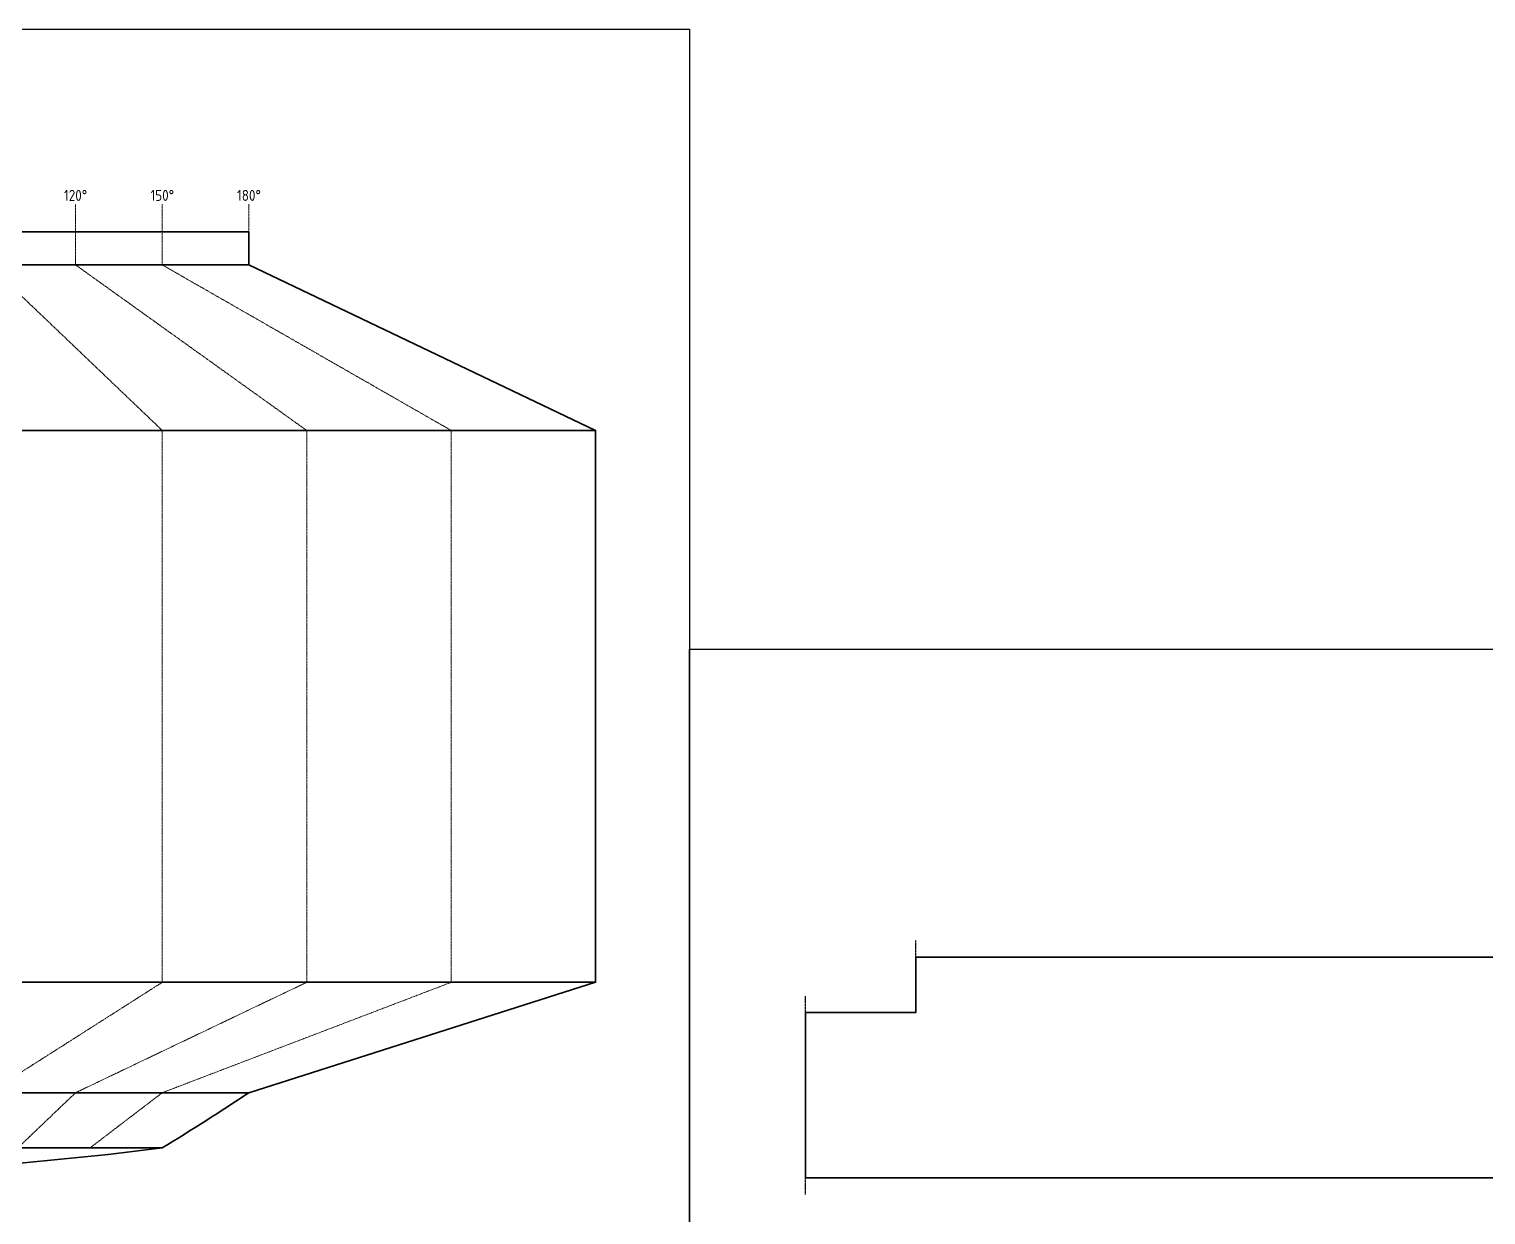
# Model space of a CAD drawing. Header units: millimetres. Extents: x -1950 to 46825, y 0 to 25443.
# Drawn here: x 11243 to 24436, y 14700 to 25443 of the extents above; entities that cross this region are included whole.
import ezdxf
from ezdxf.enums import TextEntityAlignment as Align

# ---------------------------------------------------------------- set-up
doc = ezdxf.new("R2010")
doc.units = ezdxf.units.MM
doc.linetypes.add('AM_DIN_G_W050', pattern=[13.75, 9.75, -1.5, 1, -1.5])
for name, color, linetype, lineweight in [('AM_7', 4, 'AM_DIN_G_W050', 25), ('CONT3', 7, 'Continuous', 25), ('Kontur_035', 2, 'Continuous', 35), ('Mitte_018', 4, 'AM_DIN_G_W050', 18)]:
    doc.layers.add(name, color=color, linetype=linetype, lineweight=lineweight)
doc.layers.add('AM_VIEWS', color=1, linetype='Continuous', lineweight=25, plot=False)
doc.layers.add('Text_2', color=3, linetype='Continuous')
doc.styles.add('ISOCP', font='isocp.shx', dxfattribs={"height": 7})

# ---------------------------------------------------------------- blocks, each defined once
blk = doc.blocks.new('*U482')
at = {"layer": 'Kontur_035'}
for p, q in [((-4710, 8250), (4710, 8250)), ((-7850, 6750), (7850, 6750)), ((-7850, 1750), (7850, 1750)), ((-4710, 750), (4710, 750)), ((-3925, 250), (3925, 250))]:
    blk.add_line(p, q, dxfattribs=at)
blk.add_lwpolyline([(4710, 8550), (-4710, 8550), (-4710, 8250), (-7850, 6750), (-7850, 1750), (-4710, 750, 0.009134), (-3925, 250, 0.063694), (3925, 250, 0.009134), (4710, 750), (7850, 1750), (7850, 6750), (4710, 8250)], format="xyb", close=True, dxfattribs=at)
at = {"layer": 'Mitte_018'}
blk.add_line((4710, 8550), (4710, 8800), dxfattribs=at)
for points in [[(2355, 8800), (2355, 8250), (3925, 6750), (3925, 1750), (2355, 750), (1963, 250)], [(2617, 250), (3140, 750), (5233, 1750), (5233, 6750), (3140, 8250), (3140, 8800)], [(3925, 8800), (3925, 8250), (6542, 6750), (6542, 1750), (3925, 750), (3271, 250)]]:
    blk.add_lwpolyline(points, dxfattribs=at)
at = {"layer": 'Text_2', "transparency": 33554687, "style": 'ISOCP', "width": 0.95751}
for s, p in [('120°', (3140, 8800)), ('150°', (3925, 8800)), ('180°', (4710, 8800))]:
    blk.add_text(s, height=100, dxfattribs=at).set_placement(p, align=Align.BOTTOM_CENTER)
blk = doc.blocks.new('*U618')
at = {"layer": 'AM_7'}
for p, q in [((-12750, 2000), (-12750, 2150)), ((-13750, 1500), (-13750, 1650)), ((-13750, -150), (-13750, 0))]:
    blk.add_line(p, q, dxfattribs=at)
at = {"layer": 'Kontur_035'}
blk.add_lwpolyline([(-13750, 0), (13750, 0), (13750, 1500), (12750, 1500), (12750, 2000), (4750, 2000), (4750, 3500), (-4750, 3500), (-4750, 2000), (-12750, 2000), (-12750, 1500), (-13750, 1500)], close=True, dxfattribs=at)

msp = doc.modelspace()

# ---------------------------------------------------------------- linework, layer by layer
at = {"layer": 'AM_VIEWS'}
for points in [[(-133, 25443), (17225, 25443), (17225, 14206), (-133, 14206)], [(17225, 19825), (46825, 19825), (46825, 14206), (17225, 14206)]]:
    msp.add_lwpolyline(points, close=True, dxfattribs=at)

# ---------------------------------------------------------------- block references
at = {"layer": 'CONT3'}
msp.add_blockref('*U482', (8524, 15057), dxfattribs=at)
at = {"layer": 'Kontur_035'}
msp.add_blockref('*U618', (32025, 15035), dxfattribs=at)

doc.saveas('drawing.dxf')
